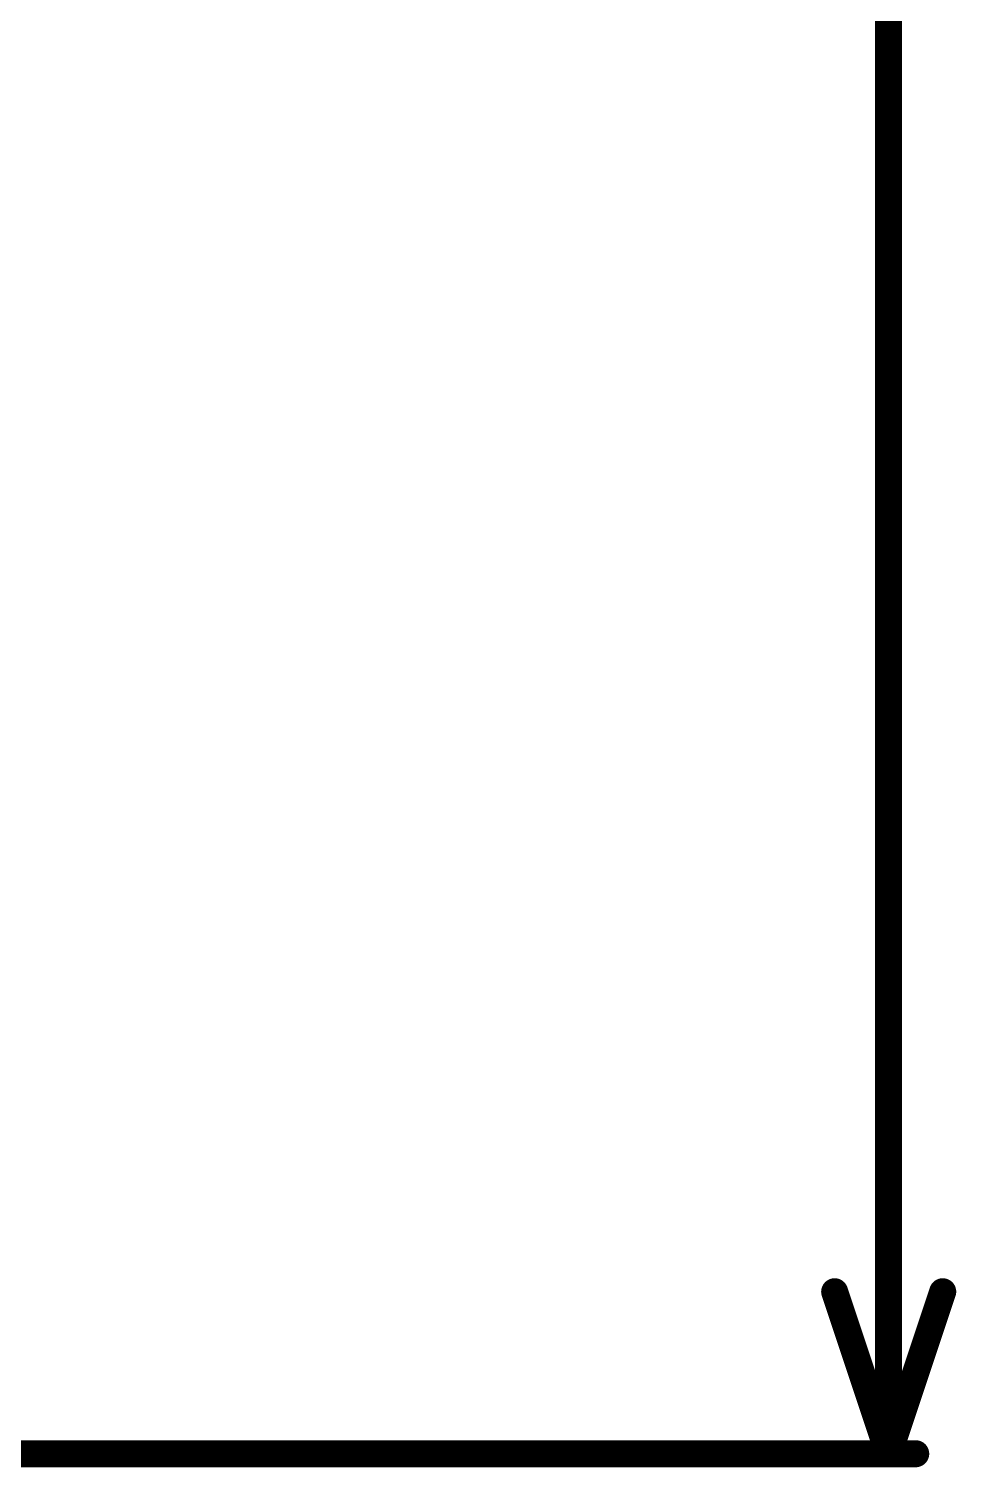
# Model space of a CAD drawing. Header units: inches. Extents: x -5 to 5450, y -4 to 5452.
# Drawn here: x 96.26 to 104.98, y -2.37 to 11.16 of the extents above; entities that cross this region are included whole.
import ezdxf

# ---------------------------------------------------------------- set-up
doc = ezdxf.new("R2010")
doc.units = ezdxf.units.IN
doc.layers.add('Top Overlay', color=2, linetype='Continuous')

msp = doc.modelspace()

# ---------------------------------------------------------------- linework, layer by layer
at = {"layer": 'Top Overlay'}
for points in [[(104.343, -2.244, 0.254, 0.254, 0), (104.343, 12.578, 0.254, 0.254, 0)], [(103.835, -0.72, 0.254, 0.254, 0), (104.343, -2.244, 0.254, 0.254, 0)], [(104.343, -2.244, 0.254, 0.254, 0), (104.851, -0.72, 0.254, 0.254, 0)], [(91.377, -2.244, 0.254, 0.254, 0), (104.597, -2.244, 0.254, 0.254, 0)]]:
    msp.add_lwpolyline(points, format="xyseb", dxfattribs=at)
for points in [[(103.772, -0.72, 0.127, 0.127, 1), (103.899, -0.72, 0.127, 0.127, 1)], [(104.788, -0.72, 0.127, 0.127, 1), (104.915, -0.72, 0.127, 0.127, 1)], [(104.28, -2.244, 0.127, 0.127, 1), (104.407, -2.244, 0.127, 0.127, 1)], [(104.28, -2.244, 0.127, 0.127, 1), (104.407, -2.244, 0.127, 0.127, 1)], [(104.28, -2.244, 0.127, 0.127, 1), (104.407, -2.244, 0.127, 0.127, 1)], [(104.534, -2.244, 0.127, 0.127, 1), (104.661, -2.244, 0.127, 0.127, 1)]]:
    msp.add_lwpolyline(points, format="xyseb", close=True, dxfattribs=at)

doc.saveas('drawing.dxf')
